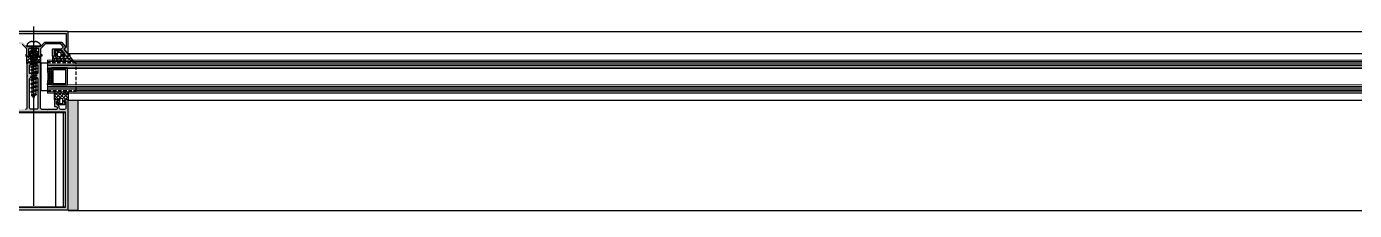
# Model space of a CAD drawing. Header units: millimetres. Extents: x 809 to 8159, y 33 to 4533.
# Drawn here: x 4588.7 to 4685.3, y 3467.1 to 3480.4 of the extents above; entities that cross this region are included whole.
import ezdxf

# ---------------------------------------------------------------- set-up
doc = ezdxf.new("R2010")
doc.units = ezdxf.units.MM
doc.linetypes.add('DASHDOT', pattern=[25.4, 12.7, -6.35, 0, -6.35])
doc.linetypes.add('HIDDEN', pattern=[0.375, 0.25, -0.125])
for name, color, linetype in [('1', 3, 'Continuous'), ('11', 11, 'Continuous'), ('3', 11, 'Continuous'), ('5', 11, 'Continuous'), ('EKSEN', 11, 'Continuous'), ('FITILLER', 240, 'Continuous'), ('GORUNUS-TARAMA', 11, 'Continuous')]:
    doc.layers.add(name, color=color, linetype=linetype)
doc.layers.add('cam', color=5, linetype='Continuous', lineweight=0)

# ---------------------------------------------------------------- blocks, each defined once
blk = doc.blocks.new('ajsdfxcvzx')
h = blk.add_hatch(color=256)
edge = h.paths.add_edge_path()
edge.add_arc((36542.869, -5111.391), 0.05, 90, 180, ccw=False)
edge.add_line((36542.869, -5111.341), (36547.509, -5111.341))
edge.add_arc((36547.509, -5111.391), 0.05, 0, 90, ccw=False)
edge.add_line((36547.559, -5111.391), (36547.559, -5112.345))
edge.add_line((36547.559, -5112.345), (36547.427, -5112.456))
edge.add_arc((36547.459, -5112.494), 0.05, 130, 220)
edge.add_line((36547.421, -5112.526), (36547.654, -5112.804))
edge.add_arc((36547.669, -5112.791), 0.02, 220, 360)
edge.add_line((36547.689, -5112.791), (36547.689, -5111.261))
edge.add_arc((36547.639, -5111.261), 0.05, 0, 90)
edge.add_line((36547.639, -5111.211), (36542.739, -5111.211))
edge.add_arc((36542.739, -5111.261), 0.05, 90, 180)
edge.add_line((36542.689, -5111.261), (36542.689, -5112.791))
edge.add_arc((36542.709, -5112.791), 0.02, 180, 320)
edge.add_line((36542.725, -5112.804), (36542.958, -5112.526))
edge.add_arc((36542.92, -5112.494), 0.05, 320, 410)
edge.add_line((36542.952, -5112.456), (36542.819, -5112.345))
edge.add_line((36542.819, -5112.345), (36542.819, -5111.391))
h = blk.add_hatch(color=256)
edge = h.paths.add_edge_path()
edge.add_line((36543.712, -5112.585), (36543.112, -5112.585))
edge.add_line((36543.112, -5112.585), (36542.877, -5112.865))
edge.add_line((36542.877, -5112.865), (36543.082, -5112.865))
edge.add_line((36543.082, -5112.865), (36543.082, -5112.935))
edge.add_arc((36543.032, -5112.935), 0.05, -90, 0, ccw=False)
edge.add_line((36543.032, -5112.985), (36542.694, -5112.985))
edge.add_line((36542.694, -5112.985), (36542.694, -5112.879))
edge.add_line((36542.694, -5112.879), (36542.993, -5112.523))
edge.add_arc((36542.955, -5112.491), 0.05, 320, 410)
edge.add_line((36542.987, -5112.453), (36542.897, -5112.378))
edge.add_arc((36542.93, -5112.339), 0.05, 140, 230, ccw=False)
edge.add_line((36542.891, -5112.307), (36543.147, -5112.002))
edge.add_arc((36543.185, -5112.035), 0.05, 90, 140, ccw=False)
edge.add_line((36543.185, -5111.985), (36544.365, -5111.985))
edge.add_arc((36544.365, -5112.035), 0.05, 45, 90, ccw=False)
edge.add_line((36544.4, -5111.999), (36544.577, -5112.176))
edge.add_line((36544.577, -5112.176), (36544.577, -5112.219))
edge.add_line((36544.577, -5112.219), (36544.62, -5112.219))
edge.add_line((36544.62, -5112.219), (36544.675, -5112.274))
edge.add_arc((36544.71, -5112.238), 0.05, 225, 270)
edge.add_line((36544.71, -5112.288), (36545.669, -5112.288))
edge.add_arc((36545.669, -5112.238), 0.05, 270, 315)
edge.add_line((36545.704, -5112.274), (36545.759, -5112.219))
edge.add_line((36545.759, -5112.219), (36545.801, -5112.219))
edge.add_line((36545.801, -5112.219), (36545.801, -5112.176))
edge.add_line((36545.801, -5112.176), (36545.979, -5111.999))
edge.add_arc((36546.014, -5112.035), 0.05, 90, 135, ccw=False)
edge.add_line((36546.014, -5111.985), (36547.194, -5111.985))
edge.add_arc((36547.194, -5112.035), 0.05, 40, 90, ccw=False)
edge.add_line((36547.232, -5112.002), (36547.488, -5112.307))
edge.add_arc((36547.449, -5112.339), 0.05, -50, 40, ccw=False)
edge.add_line((36547.481, -5112.378), (36547.392, -5112.453))
edge.add_arc((36547.424, -5112.491), 0.05, 130, 220)
edge.add_line((36547.386, -5112.523), (36547.684, -5112.879))
edge.add_line((36547.684, -5112.879), (36547.684, -5112.985))
edge.add_line((36547.684, -5112.985), (36547.347, -5112.985))
edge.add_arc((36547.347, -5112.935), 0.05, 180, 270, ccw=False)
edge.add_line((36547.297, -5112.935), (36547.297, -5112.865))
edge.add_line((36547.297, -5112.865), (36547.502, -5112.865))
edge.add_line((36547.502, -5112.865), (36547.267, -5112.585))
edge.add_line((36547.267, -5112.585), (36546.667, -5112.585))
edge.add_line((36546.667, -5112.585), (36546.667, -5112.865))
edge.add_line((36546.667, -5112.865), (36546.797, -5112.865))
edge.add_line((36546.797, -5112.865), (36546.797, -5112.935))
edge.add_arc((36546.747, -5112.935), 0.05, 270, 360, ccw=False)
edge.add_line((36546.747, -5112.985), (36546.547, -5112.985))
edge.add_line((36546.547, -5112.985), (36546.547, -5112.515))
edge.add_arc((36546.597, -5112.515), 0.05, 90, 180, ccw=False)
edge.add_line((36546.597, -5112.465), (36547.173, -5112.465))
edge.add_arc((36547.173, -5112.415), 0.05, 270, 310)
edge.add_line((36547.205, -5112.453), (36547.312, -5112.363))
edge.add_arc((36547.28, -5112.325), 0.05, 310, 400)
edge.add_line((36547.319, -5112.292), (36547.176, -5112.122))
edge.add_arc((36547.138, -5112.155), 0.05, 40, 90)
edge.add_line((36547.138, -5112.105), (36546.064, -5112.105))
edge.add_arc((36546.064, -5112.155), 0.05, 90, 135)
edge.add_line((36546.028, -5112.119), (36545.704, -5112.443))
edge.add_arc((36545.739, -5112.479), 0.05, 135, 180)
edge.add_line((36545.689, -5112.479), (36545.689, -5112.885))
edge.add_line((36545.689, -5112.885), (36545.789, -5112.885))
edge.add_line((36545.789, -5112.885), (36545.789, -5112.985))
edge.add_line((36545.789, -5112.985), (36545.489, -5112.985))
edge.add_arc((36545.489, -5112.935), 0.05, 180, 270, ccw=False)
edge.add_line((36545.439, -5112.935), (36545.439, -5112.865))
edge.add_line((36545.439, -5112.865), (36545.569, -5112.865))
edge.add_line((36545.569, -5112.865), (36545.569, -5112.488))
edge.add_arc((36545.519, -5112.488), 0.05, 0, 90)
edge.add_line((36545.519, -5112.438), (36544.859, -5112.438))
edge.add_arc((36544.859, -5112.488), 0.05, 90, 180)
edge.add_line((36544.809, -5112.488), (36544.809, -5112.865))
edge.add_line((36544.809, -5112.865), (36544.939, -5112.865))
edge.add_line((36544.939, -5112.865), (36544.939, -5112.935))
edge.add_arc((36544.889, -5112.935), 0.05, 270, 360, ccw=False)
edge.add_line((36544.889, -5112.985), (36544.589, -5112.985))
edge.add_line((36544.589, -5112.985), (36544.589, -5112.885))
edge.add_line((36544.589, -5112.885), (36544.689, -5112.885))
edge.add_line((36544.689, -5112.885), (36544.689, -5112.479))
edge.add_arc((36544.639, -5112.479), 0.05, 0, 45)
edge.add_line((36544.675, -5112.443), (36544.351, -5112.119))
edge.add_arc((36544.315, -5112.155), 0.05, 45, 90)
edge.add_line((36544.315, -5112.105), (36543.241, -5112.105))
edge.add_arc((36543.241, -5112.155), 0.05, 90, 140)
edge.add_line((36543.203, -5112.122), (36543.06, -5112.292))
edge.add_arc((36543.099, -5112.325), 0.05, 140, 230)
edge.add_line((36543.066, -5112.363), (36543.174, -5112.453))
edge.add_arc((36543.206, -5112.415), 0.05, 230, 270)
edge.add_line((36543.206, -5112.465), (36543.782, -5112.465))
edge.add_arc((36543.782, -5112.515), 0.05, 0, 90, ccw=False)
edge.add_line((36543.832, -5112.515), (36543.832, -5112.985))
edge.add_line((36543.832, -5112.985), (36543.632, -5112.985))
edge.add_arc((36543.632, -5112.935), 0.05, 180, 270, ccw=False)
edge.add_line((36543.582, -5112.935), (36543.582, -5112.865))
edge.add_line((36543.582, -5112.865), (36543.712, -5112.865))
edge.add_line((36543.712, -5112.865), (36543.712, -5112.585))
h = blk.add_hatch(color=256)
edge = h.paths.add_edge_path()
edge.add_line((36547.439, -5116.205), (36547.439, -5116.275))
edge.add_line((36547.439, -5116.275), (36547.529, -5116.275))
edge.add_line((36547.529, -5116.275), (36547.529, -5116.755))
edge.add_arc((36547.429, -5116.755), 0.1, 270, 360, ccw=False)
edge.add_line((36547.429, -5116.855), (36547.149, -5116.855))
edge.add_arc((36547.149, -5116.755), 0.1, 180, 270, ccw=False)
edge.add_line((36547.049, -5116.755), (36547.049, -5116.675))
edge.add_arc((36546.999, -5116.675), 0.05, 0, 45)
edge.add_line((36547.035, -5116.64), (36546.864, -5116.469))
edge.add_arc((36546.899, -5116.434), 0.05, 180, 225, ccw=False)
edge.add_line((36546.849, -5116.434), (36546.849, -5116.275))
edge.add_line((36546.849, -5116.275), (36546.939, -5116.275))
edge.add_line((36546.939, -5116.275), (36546.939, -5116.205))
edge.add_arc((36546.889, -5116.205), 0.05, 360, 450)
edge.add_line((36546.889, -5116.155), (36546.689, -5116.155))
edge.add_line((36546.689, -5116.155), (36546.689, -5116.595))
edge.add_arc((36546.739, -5116.595), 0.05, 180, 270)
edge.add_line((36546.739, -5116.645), (36546.807, -5116.645))
edge.add_arc((36546.807, -5116.695), 0.05, 45, 90, ccw=False)
edge.add_line((36546.842, -5116.659), (36546.875, -5116.692))
edge.add_arc((36546.839, -5116.727), 0.05, 0, 45, ccw=False)
edge.add_line((36546.889, -5116.727), (36546.889, -5116.805))
edge.add_arc((36546.839, -5116.805), 0.05, 270, 360, ccw=False)
edge.add_line((36546.839, -5116.855), (36546.589, -5116.855))
edge.add_line((36546.589, -5116.855), (36546.219, -5116.855))
edge.add_line((36546.219, -5116.855), (36546.189, -5116.885))
edge.add_line((36546.189, -5116.885), (36546.159, -5116.855))
edge.add_line((36546.159, -5116.855), (36545.789, -5116.855))
edge.add_arc((36545.781, -5116.763), 0.0919, 179.04495, 275.07053, ccw=False)
edge.add_line((36545.689, -5116.762), (36545.689, -5114.485))
edge.add_arc((36545.689, -5114.465), 0.02, 90, 270, ccw=False)
edge.add_line((36545.689, -5114.445), (36545.689, -5114.425))
edge.add_arc((36545.689, -5114.405), 0.02, 90, 270, ccw=False)
edge.add_line((36545.689, -5114.385), (36545.689, -5113.455))
edge.add_line((36545.689, -5113.455), (36545.549, -5113.455))
edge.add_arc((36545.549, -5113.515), 0.06, 90, 180)
edge.add_line((36545.489, -5113.515), (36545.419, -5113.515))
edge.add_arc((36545.419, -5113.545), 0.03, 90, 180)
edge.add_line((36545.389, -5113.545), (36545.389, -5113.585))
edge.add_arc((36545.419, -5113.585), 0.03, 180, 270)
edge.add_line((36545.419, -5113.615), (36545.489, -5113.615))
edge.add_line((36545.489, -5113.615), (36545.489, -5114.255))
edge.add_line((36545.489, -5114.255), (36545.239, -5114.255))
edge.add_line((36545.239, -5114.255), (36545.189, -5114.305))
edge.add_line((36545.189, -5114.305), (36545.139, -5114.255))
edge.add_line((36545.139, -5114.255), (36544.889, -5114.255))
edge.add_line((36544.889, -5114.255), (36544.889, -5113.615))
edge.add_line((36544.889, -5113.615), (36544.959, -5113.615))
edge.add_arc((36544.959, -5113.585), 0.03, 270, 360)
edge.add_line((36544.989, -5113.585), (36544.989, -5113.545))
edge.add_arc((36544.959, -5113.545), 0.03, 360, 450)
edge.add_line((36544.959, -5113.515), (36544.889, -5113.515))
edge.add_arc((36544.829, -5113.515), 0.06, 0, 90)
edge.add_line((36544.829, -5113.455), (36544.689, -5113.455))
edge.add_line((36544.689, -5113.455), (36544.689, -5114.385))
edge.add_arc((36544.689, -5114.405), 0.02, -90, 90, ccw=False)
edge.add_line((36544.689, -5114.425), (36544.689, -5114.445))
edge.add_arc((36544.689, -5114.465), 0.02, -90, 90, ccw=False)
edge.add_line((36544.689, -5114.485), (36544.689, -5116.762))
edge.add_arc((36544.598, -5116.763), 0.0919, -95.07053, 0.95505, ccw=False)
edge.add_line((36544.589, -5116.855), (36544.219, -5116.855))
edge.add_line((36544.219, -5116.855), (36544.189, -5116.885))
edge.add_line((36544.189, -5116.885), (36544.159, -5116.855))
edge.add_line((36544.159, -5116.855), (36543.789, -5116.855))
edge.add_line((36543.789, -5116.855), (36543.539, -5116.855))
edge.add_arc((36543.539, -5116.805), 0.05, 180, 270, ccw=False)
edge.add_line((36543.489, -5116.805), (36543.489, -5116.727))
edge.add_arc((36543.539, -5116.727), 0.05, 135, 180, ccw=False)
edge.add_line((36543.504, -5116.692), (36543.537, -5116.659))
edge.add_arc((36543.572, -5116.695), 0.05, 90, 135, ccw=False)
edge.add_line((36543.572, -5116.645), (36543.639, -5116.645))
edge.add_arc((36543.639, -5116.595), 0.05, 270, 360)
edge.add_line((36543.689, -5116.595), (36543.689, -5116.155))
edge.add_line((36543.689, -5116.155), (36543.489, -5116.155))
edge.add_arc((36543.489, -5116.205), 0.05, 90, 180)
edge.add_line((36543.439, -5116.205), (36543.439, -5116.275))
edge.add_line((36543.439, -5116.275), (36543.529, -5116.275))
edge.add_line((36543.529, -5116.275), (36543.529, -5116.434))
edge.add_arc((36543.479, -5116.434), 0.05, -45, 0, ccw=False)
edge.add_line((36543.515, -5116.469), (36543.344, -5116.64))
edge.add_arc((36543.379, -5116.675), 0.05, 135, 180)
edge.add_line((36543.329, -5116.675), (36543.329, -5116.755))
edge.add_arc((36543.229, -5116.755), 0.1, 270, 360, ccw=False)
edge.add_line((36543.229, -5116.855), (36542.949, -5116.855))
edge.add_arc((36542.949, -5116.755), 0.1, 180, 270, ccw=False)
edge.add_line((36542.849, -5116.755), (36542.849, -5116.275))
edge.add_line((36542.849, -5116.275), (36542.939, -5116.275))
edge.add_line((36542.939, -5116.275), (36542.939, -5116.205))
edge.add_arc((36542.889, -5116.205), 0.05, 360, 450)
edge.add_line((36542.889, -5116.155), (36542.689, -5116.155))
edge.add_line((36542.689, -5116.155), (36542.689, -5124.147))
edge.add_line((36542.689, -5124.147), (36547.689, -5124.147))
edge.add_line((36547.689, -5124.147), (36547.689, -5116.155))
edge.add_line((36547.689, -5116.155), (36547.489, -5116.155))
edge.add_arc((36547.489, -5116.205), 0.05, 90, 180)
h.paths.add_polyline_path([(36542.891, -5117.047), (36542.891, -5123.947), (36547.491, -5123.947), (36547.491, -5117.047), (36545.191, -5117.047)], flags=16)
edge = h.paths.add_edge_path(flags=16)
edge.add_arc((36545.391, -5114.647), 0.1, 0, 90, ccw=False)
edge.add_line((36545.491, -5114.647), (36545.491, -5116.747))
edge.add_arc((36545.391, -5116.747), 0.1, 270, 360, ccw=False)
edge.add_line((36545.391, -5116.847), (36544.991, -5116.847))
edge.add_arc((36544.991, -5116.747), 0.1, 180, 270, ccw=False)
edge.add_line((36544.891, -5116.747), (36544.891, -5114.647))
edge.add_arc((36544.991, -5114.647), 0.1, 90, 180, ccw=False)
edge.add_line((36544.991, -5114.547), (36545.391, -5114.547))
h = blk.add_hatch()
h.set_pattern_fill('NET', color=256, angle=270, style=0)
h.set_pattern_definition([(270, (36170.37483, -5172.3263), (-0.125, 3e-17), []), (180, (36170.37483, -5172.3263), (5e-18, 0.125), [])])
h.paths.add_polyline_path([(36546.483, -5113.905), (36546.483, -5115.067), (36546.185, -5115.067), (36546.225, -5114.869), (36546.245, -5114.63), (36546.245, -5114.372), (36546.215, -5114.044), (36546.195, -5113.905)])
at = {"layer": 'FITILLER'}
h = blk.add_hatch(dxfattribs=at)
h.set_pattern_fill('NET', color=256, scale=1.5, angle=315, style=0)
h.set_pattern_definition([(315, (36241.94906, -5094.67452), (0.13258252, 0.13258252), []), (45, (36241.94906, -5094.67452), (-0.13258252, 0.13258252), [])])
edge = h.paths.add_edge_path(flags=16)
edge.add_arc((36545.213, -5112.979), 0.1, 270, 360)
edge.add_line((36545.313, -5112.979), (36545.313, -5112.821))
edge.add_arc((36545.213, -5112.821), 0.1, 360, 450)
edge.add_line((36545.213, -5112.721), (36545.163, -5112.721))
edge.add_arc((36545.163, -5112.821), 0.1, 90, 180)
edge.add_line((36545.063, -5112.821), (36545.063, -5112.979))
edge.add_arc((36545.163, -5112.979), 0.1, 180, 270)
edge.add_line((36545.163, -5113.079), (36545.213, -5113.079))
edge = h.paths.add_edge_path()
edge.add_line((36545.688, -5112.996), (36545.688, -5113.513))
edge.add_arc((36545.678, -5113.513), 0.01, -135, 0, ccw=False)
edge.add_line((36545.671, -5113.52), (36545.561, -5113.409))
edge.add_arc((36545.554, -5113.415), 0.00893, 45, 135)
edge.add_line((36545.548, -5113.409), (36545.439, -5113.518))
edge.add_arc((36545.432, -5113.512), 0.00893, 225, 315, ccw=False)
edge.add_line((36545.426, -5113.518), (36545.317, -5113.409))
edge.add_arc((36545.31, -5113.415), 0.00893, 45, 135)
edge.add_line((36545.304, -5113.409), (36545.195, -5113.518))
edge.add_arc((36545.188, -5113.512), 0.00893, 225, 315, ccw=False)
edge.add_line((36545.182, -5113.518), (36545.073, -5113.409))
edge.add_arc((36545.067, -5113.415), 0.00893, 45, 135)
edge.add_line((36545.06, -5113.409), (36544.951, -5113.518))
edge.add_arc((36544.945, -5113.512), 0.00893, 225, 315, ccw=False)
edge.add_line((36544.938, -5113.518), (36544.829, -5113.409))
edge.add_arc((36544.823, -5113.415), 0.00893, 45, 135)
edge.add_line((36544.816, -5113.409), (36544.706, -5113.52))
edge.add_arc((36544.698, -5113.513), 0.01, 180, 315, ccw=False)
edge.add_line((36544.688, -5113.513), (36544.688, -5112.996))
edge.add_line((36544.688, -5112.996), (36544.913, -5112.996))
edge.add_arc((36544.913, -5112.946), 0.05, 270, 360)
edge.add_line((36544.963, -5112.946), (36544.963, -5112.826))
edge.add_line((36544.963, -5112.826), (36544.863, -5112.826))
edge.add_line((36544.863, -5112.826), (36544.863, -5112.776))
edge.add_line((36544.863, -5112.776), (36544.939, -5112.646))
edge.add_arc((36544.982, -5112.671), 0.05, 90, 150, ccw=False)
edge.add_line((36544.982, -5112.621), (36545.395, -5112.621))
edge.add_arc((36545.395, -5112.671), 0.05, 30, 90, ccw=False)
edge.add_line((36545.438, -5112.646), (36545.513, -5112.776))
edge.add_line((36545.513, -5112.776), (36545.513, -5112.826))
edge.add_line((36545.513, -5112.826), (36545.413, -5112.826))
edge.add_line((36545.413, -5112.826), (36545.413, -5112.946))
edge.add_arc((36545.463, -5112.946), 0.05, 180, 270)
edge.add_line((36545.463, -5112.996), (36545.688, -5112.996))
h = blk.add_hatch(dxfattribs=at)
h.set_pattern_fill('NET', color=256, scale=1.5, angle=315, style=0)
h.set_pattern_definition([(315, (36178.40507, -5098.56867), (0.13258252, 0.13258252), []), (45, (36178.40507, -5098.56867), (-0.13258252, 0.13258252), [])])
edge = h.paths.add_edge_path(flags=16)
edge.add_arc((36547.072, -5112.813), 0.1, 0, 90, ccw=False)
edge.add_line((36547.172, -5112.813), (36547.172, -5112.938))
edge.add_arc((36547.072, -5112.938), 0.1, -90, 0, ccw=False)
edge.add_line((36547.072, -5113.038), (36547.022, -5113.038))
edge.add_arc((36547.022, -5112.938), 0.1, 180, 270, ccw=False)
edge.add_line((36546.922, -5112.938), (36546.922, -5112.813))
edge.add_arc((36547.022, -5112.813), 0.1, 90, 180, ccw=False)
edge.add_line((36547.022, -5112.713), (36547.072, -5112.713))
edge = h.paths.add_edge_path()
edge.add_arc((36548.031, -5112.969), 0.2, 190, 220.23314, ccw=False)
edge.add_line((36547.834, -5113.004), (36547.81, -5112.869))
edge.add_arc((36547.761, -5112.878), 0.05, 10, 75)
edge.add_line((36547.774, -5112.83), (36547.704, -5112.811))
edge.add_line((36547.704, -5112.811), (36547.704, -5112.988))
edge.add_line((36547.704, -5112.988), (36547.322, -5112.988))
edge.add_arc((36547.322, -5112.938), 0.05, 180, 270, ccw=False)
edge.add_line((36547.272, -5112.938), (36547.272, -5112.818))
edge.add_line((36547.272, -5112.818), (36547.372, -5112.818))
edge.add_line((36547.372, -5112.818), (36547.372, -5112.768))
edge.add_line((36547.372, -5112.768), (36547.297, -5112.638))
edge.add_arc((36547.254, -5112.663), 0.05, 30, 90)
edge.add_line((36547.254, -5112.613), (36546.841, -5112.613))
edge.add_arc((36546.841, -5112.663), 0.05, 90, 150)
edge.add_line((36546.797, -5112.638), (36546.722, -5112.768))
edge.add_line((36546.722, -5112.768), (36546.722, -5112.818))
edge.add_line((36546.722, -5112.818), (36546.822, -5112.818))
edge.add_line((36546.822, -5112.818), (36546.822, -5112.938))
edge.add_arc((36546.772, -5112.938), 0.05, -90, 0, ccw=False)
edge.add_line((36546.772, -5112.988), (36546.547, -5112.988))
edge.add_line((36546.547, -5112.988), (36546.547, -5113.338))
edge.add_line((36546.547, -5113.338), (36546.697, -5113.338))
edge.add_line((36546.697, -5113.338), (36546.697, -5113.188))
edge.add_arc((36546.747, -5113.188), 0.05, 90, 180, ccw=False)
edge.add_line((36546.747, -5113.138), (36546.767, -5113.138))
edge.add_arc((36546.767, -5113.188), 0.05, 0, 90, ccw=False)
edge.add_line((36546.817, -5113.188), (36546.817, -5113.338))
edge.add_line((36546.817, -5113.338), (36546.967, -5113.338))
edge.add_line((36546.967, -5113.338), (36546.967, -5113.188))
edge.add_arc((36547.017, -5113.188), 0.05, 90, 180, ccw=False)
edge.add_line((36547.017, -5113.138), (36547.037, -5113.138))
edge.add_arc((36547.037, -5113.188), 0.05, 0, 90, ccw=False)
edge.add_line((36547.087, -5113.188), (36547.087, -5113.338))
edge.add_line((36547.087, -5113.338), (36547.237, -5113.338))
edge.add_line((36547.237, -5113.338), (36547.237, -5113.188))
edge.add_arc((36547.287, -5113.188), 0.05, 90, 180, ccw=False)
edge.add_line((36547.287, -5113.138), (36547.307, -5113.138))
edge.add_arc((36547.307, -5113.188), 0.05, 0, 90, ccw=False)
edge.add_line((36547.357, -5113.188), (36547.357, -5113.338))
edge.add_line((36547.357, -5113.338), (36547.507, -5113.338))
edge.add_line((36547.507, -5113.338), (36547.507, -5113.188))
edge.add_arc((36547.557, -5113.188), 0.05, 90, 180, ccw=False)
edge.add_line((36547.557, -5113.138), (36547.665, -5113.138))
edge.add_arc((36547.665, -5113.188), 0.05, 50, 90, ccw=False)
edge.add_line((36547.697, -5113.149), (36548.016, -5113.417))
edge.add_arc((36548.054, -5113.385), 0.05, 220.23314, 400.23314)
edge.add_line((36548.093, -5113.352), (36547.878, -5113.099))
h = blk.add_hatch(dxfattribs=at)
h.set_pattern_fill('NET', color=256, scale=1.5, angle=315, style=0)
h.set_pattern_definition([(315, (36174.16355, -5102.54466), (0.13258252, 0.13258252), []), (45, (36174.16355, -5102.54466), (-0.13258252, 0.13258252), [])])
edge = h.paths.add_edge_path(flags=16)
edge.add_arc((36547.164, -5116.176), 0.1, 90, 180)
edge.add_line((36547.064, -5116.176), (36547.064, -5116.335))
edge.add_arc((36547.164, -5116.335), 0.1, 180, 270)
edge.add_line((36547.164, -5116.435), (36547.214, -5116.435))
edge.add_arc((36547.214, -5116.335), 0.1, 270, 360)
edge.add_line((36547.314, -5116.335), (36547.314, -5116.176))
edge.add_arc((36547.214, -5116.176), 0.1, 0, 90)
edge.add_line((36547.214, -5116.076), (36547.164, -5116.076))
edge = h.paths.add_edge_path()
edge.add_line((36546.689, -5116.16), (36546.689, -5115.643))
edge.add_arc((36546.699, -5115.643), 0.01, 45, 180, ccw=False)
edge.add_line((36546.707, -5115.636), (36546.817, -5115.746))
edge.add_arc((36546.824, -5115.74), 0.00893, 225, 315)
edge.add_line((36546.83, -5115.746), (36546.939, -5115.637))
edge.add_arc((36546.946, -5115.644), 0.00893, 45, 135, ccw=False)
edge.add_line((36546.952, -5115.637), (36547.061, -5115.746))
edge.add_arc((36547.067, -5115.74), 0.00893, 225, 315)
edge.add_line((36547.074, -5115.746), (36547.183, -5115.637))
edge.add_arc((36547.189, -5115.644), 0.00893, 45, 135, ccw=False)
edge.add_line((36547.196, -5115.637), (36547.305, -5115.746))
edge.add_arc((36547.311, -5115.74), 0.00893, 225, 315)
edge.add_line((36547.318, -5115.746), (36547.427, -5115.637))
edge.add_arc((36547.433, -5115.644), 0.00893, 45, 135, ccw=False)
edge.add_line((36547.44, -5115.637), (36547.549, -5115.746))
edge.add_arc((36547.555, -5115.74), 0.00893, 225, 315)
edge.add_line((36547.562, -5115.746), (36547.672, -5115.636))
edge.add_arc((36547.679, -5115.643), 0.01, 0, 135, ccw=False)
edge.add_line((36547.689, -5115.643), (36547.689, -5116.16))
edge.add_line((36547.689, -5116.16), (36547.464, -5116.16))
edge.add_arc((36547.464, -5116.21), 0.05, 90, 180)
edge.add_line((36547.414, -5116.21), (36547.414, -5116.33))
edge.add_line((36547.414, -5116.33), (36547.514, -5116.33))
edge.add_line((36547.514, -5116.33), (36547.514, -5116.38))
edge.add_line((36547.514, -5116.38), (36547.439, -5116.51))
edge.add_arc((36547.396, -5116.485), 0.05, 270, 330, ccw=False)
edge.add_line((36547.396, -5116.535), (36546.983, -5116.535))
edge.add_arc((36546.983, -5116.485), 0.05, 210, 270, ccw=False)
edge.add_line((36546.939, -5116.51), (36546.864, -5116.38))
edge.add_line((36546.864, -5116.38), (36546.864, -5116.33))
edge.add_line((36546.864, -5116.33), (36546.964, -5116.33))
edge.add_line((36546.964, -5116.33), (36546.964, -5116.21))
edge.add_arc((36546.914, -5116.21), 0.05, 360, 450)
edge.add_line((36546.914, -5116.16), (36546.689, -5116.16))
h = blk.add_hatch(dxfattribs=at)
h.set_pattern_fill('DOTS', color=256, scale=1.2, angle=225, style=0)
h.set_pattern_definition([(225, (36302.97873, -5021.98938), (0.026516504, -0.079549513), [0, -0.075])])
h.paths.add_polyline_path([(36547.703, -5116.185), (36548.385, -5116.185), (36548.385, -5124.181), (36547.703, -5124.181)])
at = {"linetype": 'HIDDEN'}
for p, q in [((36548.272, -5113.485), (36546.189, -5113.485)), ((36548.272, -5115.485), (36548.272, -5113.485)), ((36546.213, -5115.485), (36548.272, -5115.485))]:
    blk.add_line(p, q, dxfattribs=at)
blk.add_line((36546.193, -5113.485), (36546.189, -5113.485))
at = {"elevation": 0}
for points in [[(36542.819, -5111.391, -0.414214), (36542.869, -5111.341), (36547.509, -5111.341, -0.414214), (36547.559, -5111.391), (36547.559, -5112.345), (36547.427, -5112.456, 0.414214), (36547.421, -5112.526), (36547.654, -5112.804, 0.700208), (36547.689, -5112.791), (36547.689, -5111.261, 0.414214), (36547.639, -5111.211), (36542.739, -5111.211, 0.414214), (36542.689, -5111.261), (36542.689, -5112.791, 0.700208), (36542.725, -5112.804), (36542.958, -5112.526, 0.414214), (36542.952, -5112.456), (36542.819, -5112.345)], [(36545.391, -5114.547, -0.414214), (36545.491, -5114.647), (36545.491, -5116.747, -0.414214), (36545.391, -5116.847), (36544.991, -5116.847, -0.414214), (36544.891, -5116.747), (36544.891, -5114.647, -0.414214), (36544.991, -5114.547)]]:
    blk.add_lwpolyline(points, format="xyb", close=True, dxfattribs=at)
for points in [[(36544.62, -5112.219), (36544.675, -5112.274, 0.198912), (36544.71, -5112.288), (36545.669, -5112.288, 0.198912), (36545.704, -5112.274), (36545.759, -5112.219), (36545.801, -5112.219), (36545.801, -5112.176), (36545.979, -5111.999, -0.198912), (36546.014, -5111.985), (36547.194, -5111.985, -0.221695), (36547.232, -5112.002), (36547.488, -5112.307, -0.414214), (36547.481, -5112.378), (36547.392, -5112.453, 0.414214), (36547.386, -5112.523), (36547.684, -5112.879), (36547.684, -5112.985), (36547.347, -5112.985, -0.414214), (36547.297, -5112.935), (36547.297, -5112.865), (36547.502, -5112.865), (36547.267, -5112.585), (36546.667, -5112.585), (36546.667, -5112.865), (36546.797, -5112.865), (36546.797, -5112.935, -0.414214), (36546.747, -5112.985), (36546.547, -5112.985), (36546.547, -5112.515, -0.414214), (36546.597, -5112.465), (36547.173, -5112.465, 0.176327), (36547.205, -5112.453), (36547.312, -5112.363, 0.414214), (36547.319, -5112.292), (36547.176, -5112.122, 0.221695), (36547.138, -5112.105), (36546.064, -5112.105, 0.198912), (36546.028, -5112.119), (36545.704, -5112.443, 0.198912), (36545.689, -5112.479), (36545.689, -5112.885), (36545.789, -5112.885), (36545.789, -5112.985), (36545.489, -5112.985, -0.414214), (36545.439, -5112.935), (36545.439, -5112.865), (36545.569, -5112.865), (36545.569, -5112.488, 0.414214), (36545.519, -5112.438), (36544.859, -5112.438, 0.414214), (36544.809, -5112.488), (36544.809, -5112.865), (36544.939, -5112.865), (36544.939, -5112.935, -0.414214), (36544.889, -5112.985), (36544.589, -5112.985)], [(36544.589, -5112.885), (36544.689, -5112.885), (36544.689, -5112.479, 0.198912), (36544.675, -5112.443), (36544.351, -5112.119, 0.198912)], [(36542.689, -5124.147), (36547.689, -5124.147), (36547.689, -5116.155), (36547.489, -5116.155, 0.414214), (36547.439, -5116.205), (36547.439, -5116.275), (36547.529, -5116.275), (36547.529, -5116.755, -0.414214), (36547.429, -5116.855), (36547.149, -5116.855, -0.414214), (36547.049, -5116.755), (36547.049, -5116.675, 0.198912), (36547.035, -5116.64), (36546.864, -5116.469, -0.198912), (36546.849, -5116.434), (36546.849, -5116.275), (36546.939, -5116.275), (36546.939, -5116.205, 0.414214), (36546.889, -5116.155), (36546.689, -5116.155), (36546.689, -5116.595, 0.414214), (36546.739, -5116.645), (36546.807, -5116.645, -0.198912), (36546.842, -5116.659), (36546.875, -5116.692, -0.198912), (36546.889, -5116.727), (36546.889, -5116.805, -0.414214), (36546.839, -5116.855), (36546.589, -5116.855), (36546.219, -5116.855), (36546.189, -5116.885), (36546.159, -5116.855), (36545.789, -5116.855, -0.445362), (36545.689, -5116.762), (36545.689, -5114.485, -1), (36545.689, -5114.445), (36545.689, -5114.425, -1), (36545.689, -5114.385), (36545.689, -5113.455), (36545.549, -5113.455, 0.414214), (36545.489, -5113.515), (36545.419, -5113.515, 0.414214), (36545.389, -5113.545), (36545.389, -5113.585, 0.414214), (36545.419, -5113.615), (36545.489, -5113.615), (36545.489, -5114.255), (36545.239, -5114.255), (36545.189, -5114.305), (36545.139, -5114.255), (36544.889, -5114.255), (36544.889, -5113.615), (36544.959, -5113.615, 0.414214), (36544.989, -5113.585), (36544.989, -5113.545, 0.414214), (36544.959, -5113.515), (36544.889, -5113.515, 0.414214), (36544.829, -5113.455), (36544.689, -5113.455), (36544.689, -5114.385, -1), (36544.689, -5114.425), (36544.689, -5114.445, -1), (36544.689, -5114.485), (36544.689, -5116.762, -0.445362), (36544.589, -5116.855)]]:
    blk.add_lwpolyline(points, format="xyb", dxfattribs=at)
for points in [[(36546.483, -5113.905), (36546.483, -5115.067), (36546.185, -5115.067), (36546.225, -5114.869), (36546.245, -5114.63), (36546.245, -5114.372), (36546.215, -5114.044), (36546.195, -5113.905)], [(36546.489, -5113.881), (36546.489, -5115.067), (36547.635, -5115.067), (36547.635, -5113.881)], [(36546.589, -5113.981), (36546.589, -5114.967), (36547.535, -5114.967), (36547.535, -5113.981)], [(36542.891, -5117.047), (36542.891, -5123.947), (36547.491, -5123.947), (36547.491, -5117.047), (36545.191, -5117.047)]]:
    blk.add_lwpolyline(points, close=True, dxfattribs=at)
at = {"layer": '1', "linetype": 'DASHDOT', "ltscale": 10}
for p, q in [((36544.714, -5112.123), (36544.714, -5112.273)), ((36545.664, -5112.273), (36544.714, -5112.273)), ((36545.047, -5112.273), (36545.047, -5112.534)), ((36545.332, -5112.273), (36545.332, -5112.433)), ((36545.664, -5112.123), (36545.664, -5112.273)), ((36545.332, -5112.433), (36544.947, -5112.569)), ((36545.432, -5112.469), (36544.947, -5112.569)), ((36544.947, -5112.569), (36545.047, -5112.606)), ((36545.332, -5112.633), (36544.947, -5112.769)), ((36545.432, -5112.669), (36544.947, -5112.769)), ((36545.047, -5112.44), (36545.047, -5112.426)), ((36545.047, -5112.44), (36545.047, -5112.426)), ((36545.047, -5112.44), (36545.047, -5112.534)), ((36545.047, -5112.44), (36545.047, -5112.44)), ((36545.047, -5112.44), (36545.047, -5112.44)), ((36545.047, -5112.606), (36545.432, -5112.469)), ((36545.047, -5112.606), (36545.047, -5112.734)), ((36545.332, -5112.431), (36545.332, -5112.433)), ((36545.432, -5112.469), (36545.332, -5112.433)), ((36545.332, -5112.505), (36545.332, -5112.633)), ((36545.432, -5112.669), (36545.332, -5112.633))]:
    blk.add_line(p, q, dxfattribs=at)
for centre, radius, start, end in [((36545.189, -5112.57), 0.653, 98.40723, 136.68802), ((36545.189, -5111.837), 0.13, 222.68487, 317.31513), ((36545.189, -5112.57), 0.653, 43.31198, 81.59277)]:
    blk.add_arc(centre, radius, start, end, dxfattribs=at)
at = {"layer": '11'}
for p, q in [((36544.947, -5112.769), (36545.047, -5112.806)), ((36545.332, -5112.833), (36544.947, -5112.969)), ((36545.432, -5112.869), (36544.947, -5112.969)), ((36544.947, -5112.969), (36545.047, -5113.006)), ((36545.332, -5113.033), (36544.947, -5113.169)), ((36545.432, -5113.069), (36544.947, -5113.169)), ((36544.947, -5113.169), (36545.047, -5113.206)), ((36545.332, -5113.233), (36544.947, -5113.369)), ((36544.947, -5113.369), (36545.432, -5113.269)), ((36545.047, -5113.406), (36544.947, -5113.369)), ((36545.047, -5112.806), (36545.432, -5112.669)), ((36545.047, -5112.806), (36545.047, -5112.934)), ((36545.047, -5113.006), (36545.432, -5112.869)), ((36545.047, -5113.006), (36545.047, -5113.134)), ((36545.047, -5113.206), (36545.432, -5113.069)), ((36545.047, -5113.206), (36545.047, -5113.334)), ((36545.432, -5113.269), (36545.047, -5113.406)), ((36545.332, -5112.705), (36545.332, -5112.833)), ((36545.432, -5112.869), (36545.332, -5112.833)), ((36545.332, -5112.905), (36545.332, -5113.033)), ((36545.432, -5113.069), (36545.332, -5113.033)), ((36545.332, -5113.105), (36545.332, -5113.233)), ((36545.432, -5113.269), (36545.332, -5113.233)), ((36545.332, -5113.305), (36545.332, -5113.433)), ((36545.332, -5113.433), (36544.947, -5113.569)), ((36545.432, -5113.469), (36544.947, -5113.569)), ((36544.947, -5113.569), (36545.047, -5113.606)), ((36545.332, -5113.633), (36544.947, -5113.769)), ((36545.432, -5113.669), (36544.947, -5113.769)), ((36544.947, -5113.769), (36545.047, -5113.806)), ((36545.332, -5113.863), (36544.947, -5113.999)), ((36545.432, -5113.899), (36544.947, -5113.999)), ((36544.947, -5113.999), (36545.047, -5114.035)), ((36545.332, -5114.102), (36544.947, -5114.239)), ((36545.432, -5114.139), (36544.947, -5114.239)), ((36544.947, -5114.239), (36545.047, -5114.275)), ((36545.332, -5114.342), (36544.947, -5114.478)), ((36545.047, -5113.406), (36545.047, -5113.534)), ((36545.047, -5113.606), (36545.432, -5113.469)), ((36545.047, -5113.606), (36545.432, -5113.469)), ((36545.047, -5113.606), (36545.047, -5113.734)), ((36545.047, -5113.806), (36545.432, -5113.669)), ((36545.047, -5113.806), (36545.047, -5113.964)), ((36545.047, -5114.035), (36545.432, -5113.899)), ((36545.047, -5114.035), (36545.047, -5114.203)), ((36545.047, -5114.275), (36545.432, -5114.139)), ((36545.047, -5114.275), (36545.432, -5114.139)), ((36545.047, -5114.275), (36545.047, -5114.443)), ((36545.432, -5113.469), (36545.332, -5113.433)), ((36545.332, -5113.505), (36545.332, -5113.633)), ((36545.432, -5113.669), (36545.332, -5113.633)), ((36545.332, -5113.705), (36545.332, -5113.863)), ((36545.432, -5113.899), (36545.332, -5113.863)), ((36545.332, -5113.935), (36545.332, -5114.102)), ((36545.432, -5114.139), (36545.332, -5114.102)), ((36545.332, -5114.174), (36545.332, -5114.342)), ((36545.432, -5114.378), (36545.332, -5114.342)), ((36545.432, -5114.378), (36544.947, -5114.478)), ((36544.947, -5114.478), (36545.047, -5114.515)), ((36545.332, -5114.582), (36544.947, -5114.718)), ((36545.432, -5114.618), (36544.947, -5114.718)), ((36544.947, -5114.718), (36545.047, -5114.755)), ((36545.332, -5114.867), (36544.947, -5115.004)), ((36545.432, -5114.904), (36544.947, -5115.004)), ((36544.947, -5115.004), (36545.047, -5115.04)), ((36545.332, -5115.153), (36544.947, -5115.289)), ((36545.432, -5115.189), (36544.947, -5115.289)), ((36544.947, -5115.289), (36545.047, -5115.325)), ((36545.047, -5114.515), (36545.432, -5114.378)), ((36545.047, -5114.515), (36545.432, -5114.378)), ((36545.047, -5114.515), (36545.047, -5114.683)), ((36545.047, -5114.755), (36545.432, -5114.618)), ((36545.047, -5114.755), (36545.432, -5114.618)), ((36545.047, -5114.755), (36545.047, -5114.968)), ((36545.047, -5115.04), (36545.432, -5114.904)), ((36545.047, -5115.04), (36545.432, -5114.904)), ((36545.047, -5115.04), (36545.047, -5115.253)), ((36545.047, -5115.325), (36545.432, -5115.189)), ((36545.047, -5115.325), (36545.432, -5115.189)), ((36545.332, -5114.414), (36545.332, -5114.582)), ((36545.432, -5114.618), (36545.332, -5114.582)), ((36545.332, -5114.654), (36545.332, -5114.867)), ((36545.432, -5114.904), (36545.332, -5114.867)), ((36545.332, -5114.939), (36545.332, -5115.153)), ((36545.432, -5115.189), (36545.332, -5115.153)), ((36545.332, -5115.224), (36545.332, -5115.438)), ((36545.332, -5115.438), (36544.947, -5115.574)), ((36545.432, -5115.474), (36544.947, -5115.574)), ((36544.947, -5115.574), (36545.047, -5115.611)), ((36545.307, -5115.732), (36545.001, -5115.841)), ((36545.407, -5115.768), (36545.001, -5115.841)), ((36545.001, -5115.841), (36545.101, -5115.877)), ((36545.047, -5115.325), (36545.047, -5115.539)), ((36545.047, -5115.611), (36545.432, -5115.474)), ((36545.047, -5115.611), (36545.432, -5115.474)), ((36545.047, -5115.611), (36545.047, -5115.758)), ((36545.071, -5115.816), (36545.049, -5115.767)), ((36545.189, -5116.073), (36545.099, -5115.876)), ((36545.101, -5115.877), (36545.407, -5115.768)), ((36545.189, -5116.073), (36545.279, -5115.814)), ((36545.307, -5115.732), (36545.331, -5115.665)), ((36545.407, -5115.768), (36545.307, -5115.732)), ((36545.432, -5115.474), (36545.332, -5115.438)), ((36545.332, -5115.51), (36545.332, -5115.658))]:
    blk.add_line(p, q, dxfattribs=at)
for centre, start, end in [((36545.067, -5115.758), 180, 204.67488), ((36545.312, -5115.658), 340.88838, 0)]:
    blk.add_arc(centre, 0.02, start, end, dxfattribs=at)
at = {"layer": '3'}
for p, q in [((36545.732, -5113.485), (36546.189, -5113.485)), ((36545.732, -5115.485), (36545.732, -5113.485)), ((36545.732, -5115.485), (36546.189, -5115.485))]:
    blk.add_line(p, q, dxfattribs=at)
at = {"layer": '5'}
for p, q in [((36547.689, -5111.211), (36651.863, -5111.211)), ((36547.689, -5112.804), (36651.863, -5112.804)), ((36547.689, -5116.185), (36651.863, -5116.185)), ((36547.689, -5124.185), (36651.863, -5124.185))]:
    blk.add_line(p, q, dxfattribs=at)
at = {"layer": 'cam'}
for p, q in [((36651.863, -5113.285), (36546.189, -5113.285)), ((36546.189, -5113.285), (36546.189, -5113.885)), ((36651.863, -5113.385), (36546.189, -5113.385)), ((36651.863, -5113.585), (36546.189, -5113.585)), ((36651.863, -5113.685), (36546.189, -5113.685)), ((36651.863, -5113.785), (36546.189, -5113.785)), ((36651.863, -5113.885), (36546.189, -5113.885)), ((36651.863, -5113.485), (36548.314, -5113.485)), ((36651.814, -5115.085), (36546.189, -5115.085)), ((36546.189, -5115.085), (36546.189, -5115.685)), ((36651.814, -5115.185), (36546.189, -5115.185)), ((36651.814, -5115.285), (36546.189, -5115.285)), ((36651.814, -5115.385), (36546.189, -5115.385)), ((36651.814, -5115.585), (36546.189, -5115.585)), ((36651.814, -5115.685), (36546.189, -5115.685)), ((36651.814, -5115.485), (36548.31, -5115.485))]:
    blk.add_line(p, q, dxfattribs=at)
at = {"layer": 'EKSEN', "linetype": 'DASHDOT', "ltscale": 5}
blk.add_line((36545.189, -5123.848), (36545.189, -5110.852), dxfattribs=at)
at = {"layer": 'FITILLER', "elevation": 0}
for points in [[(36545.688, -5112.996), (36545.688, -5113.513, -0.668179), (36545.671, -5113.52), (36545.561, -5113.409, 0.414214), (36545.548, -5113.409), (36545.439, -5113.518, -0.414214), (36545.426, -5113.518), (36545.317, -5113.409, 0.414214), (36545.304, -5113.409), (36545.195, -5113.518, -0.414214), (36545.182, -5113.518), (36545.073, -5113.409, 0.414214), (36545.06, -5113.409), (36544.951, -5113.518, -0.414214), (36544.938, -5113.518), (36544.829, -5113.409, 0.414214), (36544.816, -5113.409), (36544.706, -5113.52, -0.668179), (36544.688, -5113.513), (36544.688, -5112.996), (36544.913, -5112.996, 0.414214), (36544.963, -5112.946), (36544.963, -5112.826), (36544.863, -5112.826), (36544.863, -5112.776), (36544.939, -5112.646, -0.267949), (36544.982, -5112.621), (36545.395, -5112.621, -0.267949), (36545.438, -5112.646), (36545.513, -5112.776), (36545.513, -5112.826), (36545.413, -5112.826), (36545.413, -5112.946, 0.414214), (36545.463, -5112.996)], [(36545.213, -5113.079, 0.414214), (36545.313, -5112.979), (36545.313, -5112.821, 0.414214), (36545.213, -5112.721), (36545.163, -5112.721, 0.414214), (36545.063, -5112.821), (36545.063, -5112.979, 0.414214), (36545.163, -5113.079)], [(36547.878, -5113.099, -0.132688), (36547.834, -5113.004), (36547.81, -5112.869, 0.291473), (36547.774, -5112.83), (36547.704, -5112.811), (36547.704, -5112.988), (36547.322, -5112.988, -0.414214), (36547.272, -5112.938), (36547.272, -5112.818), (36547.372, -5112.818), (36547.372, -5112.768), (36547.297, -5112.638, 0.267949), (36547.254, -5112.613), (36546.841, -5112.613, 0.267949), (36546.797, -5112.638), (36546.722, -5112.768), (36546.722, -5112.818), (36546.822, -5112.818), (36546.822, -5112.938, -0.414214), (36546.772, -5112.988), (36546.547, -5112.988), (36546.547, -5113.338), (36546.697, -5113.338), (36546.697, -5113.188, -0.414214), (36546.747, -5113.138), (36546.767, -5113.138, -0.414214), (36546.817, -5113.188), (36546.817, -5113.338), (36546.967, -5113.338), (36546.967, -5113.188, -0.414214), (36547.017, -5113.138), (36547.037, -5113.138, -0.414214), (36547.087, -5113.188), (36547.087, -5113.338), (36547.237, -5113.338), (36547.237, -5113.188, -0.414214), (36547.287, -5113.138), (36547.307, -5113.138, -0.414214), (36547.357, -5113.188), (36547.357, -5113.338), (36547.507, -5113.338), (36547.507, -5113.188, -0.414214), (36547.557, -5113.138), (36547.665, -5113.138, -0.176327), (36547.697, -5113.149), (36548.016, -5113.417, 1), (36548.093, -5113.352)], [(36547.072, -5112.713, -0.414214), (36547.172, -5112.813), (36547.172, -5112.938, -0.414214), (36547.072, -5113.038), (36547.022, -5113.038, -0.414214), (36546.922, -5112.938), (36546.922, -5112.813, -0.414214), (36547.022, -5112.713)], [(36546.689, -5116.16), (36546.689, -5115.643, -0.668179), (36546.707, -5115.636), (36546.817, -5115.746, 0.414214), (36546.83, -5115.746), (36546.939, -5115.637, -0.414214), (36546.952, -5115.637), (36547.061, -5115.746, 0.414214), (36547.074, -5115.746), (36547.183, -5115.637, -0.414214), (36547.196, -5115.637), (36547.305, -5115.746, 0.414214), (36547.318, -5115.746), (36547.427, -5115.637, -0.414214), (36547.44, -5115.637), (36547.549, -5115.746, 0.414214), (36547.562, -5115.746), (36547.672, -5115.636, -0.668179), (36547.689, -5115.643), (36547.689, -5116.16), (36547.464, -5116.16, 0.414214), (36547.414, -5116.21), (36547.414, -5116.33), (36547.514, -5116.33), (36547.514, -5116.38), (36547.439, -5116.51, -0.267949), (36547.396, -5116.535), (36546.983, -5116.535, -0.267949), (36546.939, -5116.51), (36546.864, -5116.38), (36546.864, -5116.33), (36546.964, -5116.33), (36546.964, -5116.21, 0.414214), (36546.914, -5116.16)], [(36547.164, -5116.076, 0.414214), (36547.064, -5116.176), (36547.064, -5116.335, 0.414214), (36547.164, -5116.435), (36547.214, -5116.435, 0.414214), (36547.314, -5116.335), (36547.314, -5116.176, 0.414214), (36547.214, -5116.076)]]:
    blk.add_lwpolyline(points, format="xyb", close=True, dxfattribs=at)
blk.add_lwpolyline([(36547.703, -5116.185), (36548.385, -5116.185), (36548.385, -5124.181), (36547.703, -5124.181)], close=True, dxfattribs=at)
at = {"layer": 'GORUNUS-TARAMA'}
for p, q in [((36547.475, -5117.105), (36542.905, -5117.105)), ((36546.774, -5117.105), (36546.774, -5123.94)), ((36547.331, -5117.105), (36547.331, -5123.94)), ((36547.475, -5117.105), (36547.475, -5123.94)), ((36547.475, -5123.94), (36542.905, -5123.94))]:
    blk.add_line(p, q, dxfattribs=at)

msp = doc.modelspace()

# ---------------------------------------------------------------- block references
at = {"layer": 'GORUNUS-TARAMA'}
msp.add_blockref('ajsdfxcvzx', (-31955.956, 8591.274), dxfattribs=at)

doc.saveas('drawing.dxf')
